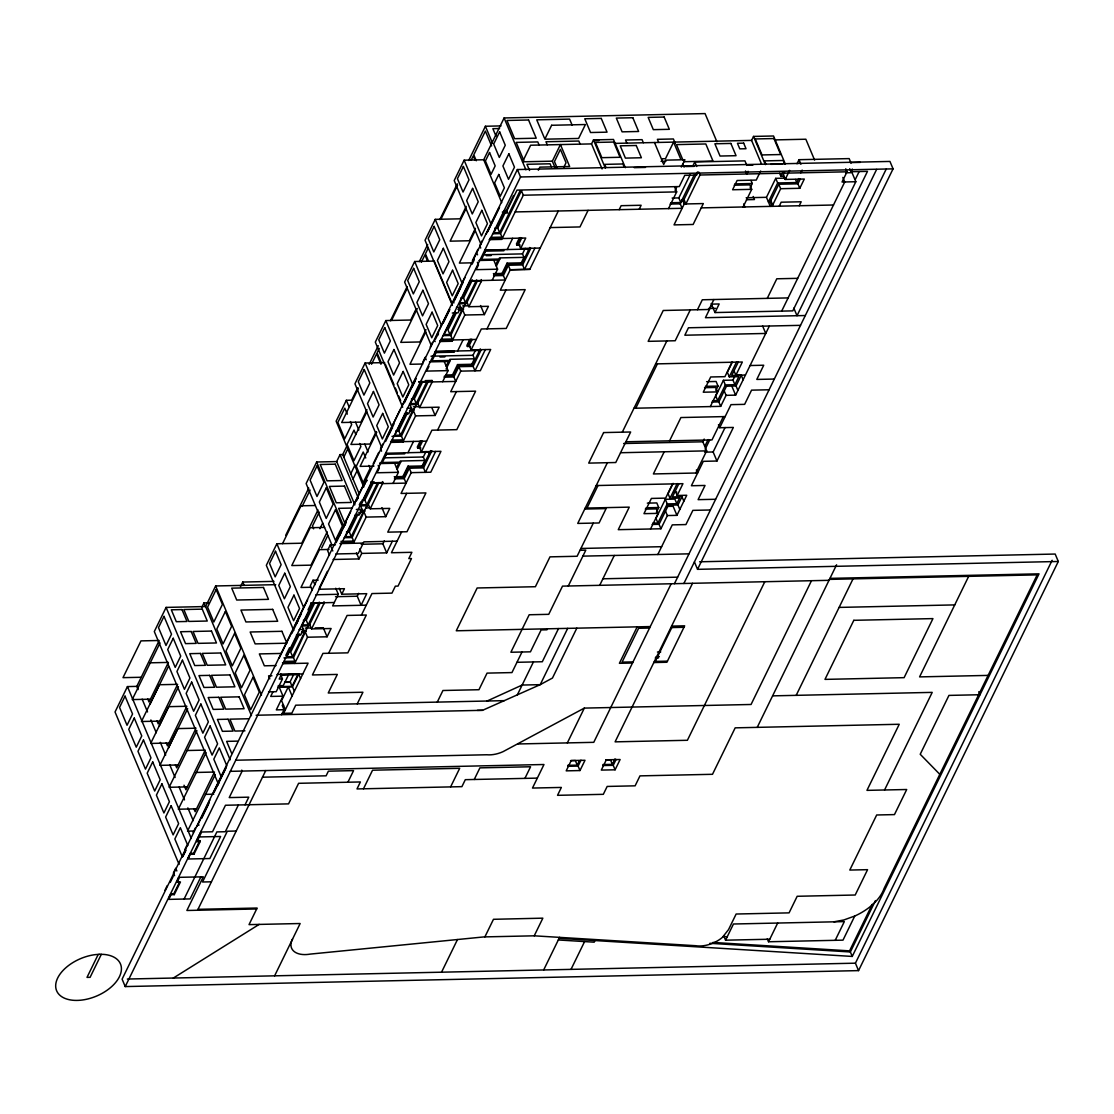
<?xml version="1.0" encoding="UTF-8"?>
<svg xmlns="http://www.w3.org/2000/svg" width="1114" height="1114" viewBox="0 0 1114 1114"><rect width="100%" height="100%" fill="white"/><g stroke="black" fill="none" stroke-linecap="round" stroke-linejoin="round"><path stroke-width="1.5" d="M141.227 677.27L123 677.66L140.963 640.884L159.191 640.494L136.785 686.377L127.442 686.586L115.034 711.985L179.103 864.408M275.729 584.669L215.643 585.964L205.603 606.545L166.097 607.409L154.303 631.568L218.149 783.448M160.04 642.903L132.218 699.592L150.446 699.188M150 704.271L168.506 666.353M201.69 607.562L203.946 602.939L209.042 602.827M159.218 726.189L178.463 686.753M240.457 586.73L242.741 582.051L273.947 581.369M168.423 748.121L187.681 708.685M357.747 387.728L351.676 400.177L346.343 400.302L336.136 421.203L363.791 486.985M318.019 509.934L301.755 543.214L276.871 543.757L266.33 565.327L293.72 630.468M347.206 445.363L342.722 454.54L340.062 454.596L336.665 461.572L316.655 462.004L306.127 483.573L331.791 544.649M384.664 362.593L365.1 363.025L354.948 383.829L381.67 447.382M415.995 309.246L410.732 320.024L385.834 320.567L375.307 342.123L402.697 407.264M451.602 302.395L434.237 261.08L414.673 261.512L404.633 282.079L431.341 345.632M466.209 206.396L460.138 218.817L435.24 219.361L425.047 240.276L452.423 305.417M716.915 141.77L705.065 113.586L504.113 117.959L483.699 159.762L464.134 160.193L454.206 180.552L480.914 244.105M285.671 535.374L308.773 488.043M369.152 364.389L378.273 345.702M390.429 320.804L407.153 286.563M419.31 261.665L427.665 244.537M439.821 219.639L457.297 183.838M468.702 160.5L485.412 126.258L501.035 125.91M282.552 543.632L301.017 505.812L315.346 505.505M358.36 388.368L341.678 422.526L360.894 422.109L366.952 409.687M391.515 320.442L407.306 288.108M440.935 219.249L457.603 185.077M302.145 506.383L310.11 490.063M371.533 364.25L376.602 353.876L380.974 364.278M379.275 348.39L377.103 352.846L381.475 363.248M421.315 262.277L424.935 254.855L427.442 260.801M428.333 247.907L425.437 253.839L428.57 261.261M471.111 160.305L473.283 155.849L475.149 160.305M195.312 729.726L176.708 767.811L175.441 764.789M196.9 730.603L169.091 787.292L187.319 786.888M98.227 954.406L87.003 977.396L90.095 977.326L101.318 954.336M343.794 457.088L348.055 448.357M366.812 411.846L350.896 444.458L370.113 444.04L376.17 431.605M417.277 308.494L400.734 342.374L419.95 341.956L425.966 329.633M466.07 208.555L450.14 241.167L469.356 240.749L475.427 228.328M319.272 512.092L312.449 526.073L313.605 528.83M205.268 750.126L185.927 789.742L184.019 785.203M206.118 752.535L178.31 809.224L196.537 808.82M319.941 528.704L322.684 523.079M350.785 473.715L355.046 464.984M327.224 531.851L310.973 565.146L291.771 565.564L310.235 527.73L324.55 527.423M353.013 479.02L357.274 470.289M376.797 432.218L360.114 466.376L373.984 466.084M425.743 331.958L409.952 364.292L422.763 364.013M475.288 230.487L459.358 263.099L472.169 262.82M321.668 547.991L327.739 535.569M215.336 774.467L187.528 831.141L194.156 831.002M318.2 580.129L313.02 580.241L310.333 585.755L312.226 590.295M335.425 544.83L330.259 544.941L327.558 550.469L329.466 554.995M164.942 890.323L167.225 885.63M184.659 849.94L186.943 845.261M193.14 832.562L195.423 827.883M373.218 463.716L378.718 452.479M382.812 444.068L380.528 448.747L381.559 451.184M422.874 362.022L425.158 357.343L426.175 359.78M430.185 347.053L432.469 342.374M472.392 260.606L477.892 249.369M481.986 240.958L479.702 245.637L480.719 248.074M1058.3 561.484L697.545 569.338L893.066 168.855L889.947 161.433L517.383 169.537L122.108 979.15L125.228 986.572L858.546 970.614L1058.3 561.484L1055.181 554.048L699.606 561.79M387.226 436.451L400.037 410.189M185.787 849.773L182.334 856.819L174.842 838.981L180.343 827.702L187.848 845.54M197.067 826.309L209.878 800.061M212.621 794.463L226.81 765.736L219.305 747.898L213.804 759.177L221.296 777.015M279.252 657.97L292.077 631.722M294.806 626.124L307.617 599.861M337.89 537.867L350.715 511.604M354.196 504.461L366.269 479.744M402.864 404.8L415.675 378.537M436.563 335.787L449.374 309.525M452.103 303.927L464.928 277.678M486.289 233.912L499.114 207.664M201.467 818.261L208.123 804.642M214.069 792.472L225.905 768.242M296.254 624.132L301.434 613.536M339.352 535.876L346.008 522.243M363.039 487.361L366.729 479.786L367.133 480.733M388.758 434.669L393.938 424.058M406.526 398.269L416.149 378.579M443.191 323.199L449.847 309.567M463.173 282.26L453.565 301.95L453.955 302.883M487.667 231.768L499.504 207.524M170.275 882.399L173.143 876.509M182.849 856.652L185.857 850.497M201.62 818.191L209.14 802.804M217.397 785.885L218.901 782.808M291.896 633.295L297.981 620.846M336.122 542.713L341.441 531.81M342.959 528.704L346.008 522.466M356.647 500.673L358.165 497.568M364.25 485.105L365.768 482M385.514 441.548L392.351 427.539M404.507 402.627L406.039 399.522M412.11 387.059L415.16 380.835M435.518 339.129L438.568 332.891M454.54 300.181L460.611 287.718M472.113 264.171L474.272 259.757M285.825 655.338L289.515 647.763M308.021 609.845L310.987 603.788M359.279 504.879L360.755 501.857M319.356 587.774L327.363 571.371M125.228 986.572L520.517 176.973L517.383 169.537M169.871 895.308L168.743 899.374L190.132 898.914L200.896 876.857M178.351 877.943L177.223 882.01L180.468 881.94L174.271 894.626L171.041 894.695L168.743 899.374M188.071 858.059L190.355 853.366L193.599 853.296L199.796 840.61L196.551 840.68L196.941 841.627L200.186 841.557L199.796 840.61M196.551 840.68L201.244 831.086M405.928 412.57L394.829 435.282L400.594 435.156L412.417 410.927L409.548 410.982M297.953 634.089L286.855 656.814L292.62 656.689L304.442 632.446L301.574 632.515M312.769 603.746L302.409 624.954L308.174 624.829L319.258 602.117M356.591 513.972L345.507 536.697L351.258 536.572L363.094 512.343L358.778 512.426M371.408 483.643L361.047 504.837L366.812 504.712L377.159 483.518M421.565 380.918L410.467 403.63L416.232 403.505L426.578 382.297M455.25 311.892L444.166 334.618L449.917 334.492L461.753 310.263L458.871 310.319M470.804 280.046L459.72 302.757L465.471 302.632L476.569 279.92M504.252 211.549L493.892 232.756L499.657 232.631L520.085 190.786L521.436 190.759L523.315 195.215L501.746 239.399L489.102 239.663M177.223 882.01L179.521 877.331L203.305 876.815L186.874 910.486L256.666 908.968M190.355 853.366L188.461 858.991L209.85 858.532L220.614 836.489L199.225 836.948L198.835 836.001M196.941 841.627L201.634 832.019L212.509 831.782L225.474 805.255L288.554 803.876L298.594 783.309L360.393 781.958L356.995 788.935L461.906 786.651L465.318 779.675L537.338 778.115M384.344 457.812L386.628 453.12M428.96 366.409L426.676 371.087L448.065 370.628L444.249 361.563M433.987 356.118L436.27 351.439L478.491 350.534L478.95 351.648M483.504 254.702L485.788 250.023L528.008 249.104L528.482 250.218M299.555 633.908L290.684 652.08L292.62 656.689M308.174 624.829L306.239 620.233L314.371 603.565M351.258 536.572L349.323 531.963L358.193 513.791M366.812 504.712L364.877 500.116L373.009 483.448M400.594 435.156L398.742 430.756L407.613 412.584M416.232 403.505L414.297 398.909L422.429 382.241M456.127 313.229L447.981 329.883L449.917 334.492M465.471 302.632L463.535 298.037L472.42 279.865M499.657 232.631L497.721 228.022L513.61 195.479M502.344 212.092L506.313 212.008L517.007 190.104L679.275 186.567L684.762 175.344L696.626 175.079L697.935 172.378M174.271 894.626L173.881 893.679L179.382 882.399M272.986 691.752L270.702 696.431L283.012 696.166L279.196 687.101M281.466 674.388L279.182 679.067L282.427 678.997L280.575 674.081M320.331 602.674L309.024 625.817L301.922 625.971L303.398 629.48L300.655 635.077L296.394 635.175M360.156 504.907L362.036 509.363L359.307 514.96L355.032 515.058M409.576 403.7L411.456 408.156L408.713 413.754L404.452 413.851M477.614 280.519L466.334 303.621L459.219 303.774L460.695 307.283L457.965 312.881L452.27 313.006M190.745 854.313L193.989 854.243L200.186 841.557M295.321 662.176L293.483 657.664L308.634 624.87M354.001 542.017L352.149 537.505L367.272 504.753L367.676 505.7L360.56 505.853M403.407 440.796L401.458 436.145L416.692 403.547L417.082 404.493L409.98 404.647M476.221 339.45L452.646 339.965L450.78 335.467L465.248 304.08M282.427 678.997L276.23 691.683L268.558 691.85M367.676 505.7L378.955 482.599M417.082 404.493L428.361 381.392M489.742 238.34L502.386 238.062L500.52 233.606L521.436 190.759M305.64 632.752L307.506 637.222L294.709 663.457L294.959 661.187L283.889 661.424M323.728 604.011L323.951 601.797L324.341 602.744L311.558 628.923L331.123 628.491L327.07 636.79L307.506 637.222M364.278 512.649L366.158 517.105L353.375 543.284L353.598 541.07L340.954 541.348M390.958 442.383L402.767 442.133L403.017 439.863L391.947 440.1M431.786 382.687L432.009 380.473L425.269 380.626M440.211 341.511L452.006 341.26L452.256 338.99L441.2 339.227M481.025 281.828L481.276 279.572M501.342 238.452L501.996 237.129L490.926 237.366M288.972 673.9L283.276 685.57L278.235 685.681M366.158 517.105L385.723 516.673L389.775 508.388L370.21 508.806L383.021 482.571L382.617 481.624L381.977 482.961L370.906 483.198M402.767 442.133L415.564 415.898L413.614 411.233M415.564 415.898L435.128 415.466L439.181 407.167L419.616 407.599L432.399 381.42L432.009 380.473M452.006 341.26L464.817 315.025L462.951 310.569M464.817 315.025L484.381 314.594L488.433 306.308L468.869 306.726L481.666 280.519M538.341 170.261L539.858 167.142L569.644 166.501L560.426 144.569L552.335 161.168L555.023 167.573M283.012 696.166L276.314 709.883L285.379 709.688L281.577 700.622L288.275 686.906L292.077 695.972M184.102 899.04L216.882 831.907L225.32 831.726L238.382 804.976M278.639 686.628L292.063 686.335L290.127 681.74L293.692 674.43M396.542 467.852L398.826 463.173L379.804 463.563M446.185 366.158L448.469 361.479L429.447 361.883M495.702 264.742L497.986 260.063L478.964 260.467M397.169 469.286L400.678 462.129L400.204 461.015L424.81 460.472L422.136 465.958L422.596 467.072L408.378 467.379L403.352 477.669L394.704 477.85M446.115 369.04L450.321 360.435L449.847 359.321L474.453 358.792L471.779 364.264L472.252 365.378L458.021 365.698L452.994 375.975L444.347 376.17M496.343 266.19L499.838 259.019L499.364 257.905L523.97 257.362L521.296 262.848L521.77 263.962L507.538 264.269L502.511 274.559L493.864 274.74M292.063 686.335L297.758 674.666L280.979 675.028M294.361 691.293L292.495 686.823L298.691 674.137L280.547 674.541M335.76 588.248L338.294 594.291L332.626 605.905L366.283 605.181M393.005 483.392L398.408 472.308L394.607 463.243M408.002 452.66L413.489 441.423M442.648 381.712L448.065 370.628M457.645 350.98L463.146 339.728M492.165 280.282L497.582 269.198L493.767 260.133M507.176 249.55L512.663 238.312M281.619 714.701L284.042 709.715L282.176 705.259L283.513 705.232M283.597 713.336L308.091 663.164L282.9 663.707M358.694 593.316L357.274 596.227L361.089 605.292L366.757 593.678L341.761 594.222L344.449 588.707L318.632 589.264M333.1 559.493L358.987 558.922L361.688 553.407L359.78 548.882M403.352 477.669L402.878 476.555L407.905 466.265L422.136 465.958M420.201 441.074L417.29 447.048L417.75 448.162L420.911 448.093M452.994 375.975L452.535 374.861L457.548 364.584L471.779 364.264M469.843 339.394L466.933 345.368L467.407 346.482L470.568 346.412M502.511 274.559L502.052 273.445L507.065 263.155L521.296 262.848M519.361 237.964L516.45 243.938L516.924 245.052L520.085 244.996M417.75 448.162L421.398 440.698M467.407 346.482L471.041 339.018M516.924 245.052L520.558 237.588M382.102 482.682L382.506 483.615L406.095 483.114L404.215 478.644L409.311 468.2L423.543 467.88L431.884 450.794M419.518 447.299L422.484 441.228M431.759 380.988L432.148 381.935L455.737 381.42L453.858 376.964L458.884 366.673L473.102 366.367L481.248 349.685M469.245 345.437L472.169 339.464M469.871 280.77L505.255 280.004L503.375 275.534L508.402 265.257L522.633 264.937L530.779 248.255M521.686 238.048L518.762 244.022L520.642 248.478L540.206 248.046M245.038 804.823L248.77 797.164L229.219 797.596L242.156 771.069L241.766 770.136M197.54 910.249L265.745 770.568M408.518 466.306L411.191 472.656L401.04 493.46L425.924 492.917L406.972 531.74L387.756 532.158L406.721 493.335M411.191 472.656L430.756 472.225L440.963 451.323L421.398 451.755L431.926 430.199L456.81 429.656L475.608 391.167L450.71 391.71L460.75 371.129L458.759 366.367M460.75 371.129L480.315 370.711L490.689 349.476L471.125 349.893L481.332 328.992L506.229 328.449L525.181 289.64L500.283 290.169L510.282 269.713L529.832 269.282M520.642 248.478L525.752 238.02L502.163 238.535M563.809 167.309L566.037 162.728L560.412 149.36L554.466 161.544L556.958 167.49M425.269 461.586L423.348 456.991L426.035 451.476M474.926 359.906L472.99 355.31L475.678 349.796M524.443 258.476L522.508 253.881L525.195 248.366M328.63 653.264L347.095 615.443L366.311 615.025L347.847 652.846L322.949 653.389L312.421 674.959L337.319 674.416L328.24 692.992L362.927 692.24L357.246 703.853M437.607 430.074L456.392 391.585M487.013 328.867L505.965 290.058M361.688 553.407L386.683 552.864L382.868 543.799L384.288 540.903M422.596 467.072L430.645 450.599M472.252 365.378L480.287 348.905M521.77 263.962L529.804 247.489M435.63 451.449L425.423 472.35L423.543 467.88M485.356 349.587L474.982 370.823L473.102 366.367M534.873 248.171L524.499 269.407L522.633 264.937M386.683 552.864L392.351 541.251M401.639 531.851L391.432 552.753L411.888 552.307L408.81 558.615L411.47 558.56L398.032 586.103L395.359 586.159L391.961 593.121L371.951 593.567L361.423 615.123M558.295 211.006L529.777 269.393L510.226 269.825L508.221 265.062M602.075 168.952L591.534 143.901L593.484 139.918L613.494 139.473L625.344 167.671M588.081 210.351L579.976 226.936L550.191 227.59M619.189 209.669L621.139 205.686L641.135 205.255L639.199 209.237M347.888 782.237L353.556 770.623L328.379 771.166L326.11 775.817L262.5 777.196M363.484 788.782L372.549 770.206L459.692 768.312L450.613 786.888M274.615 975.822L300.153 923.52L249.021 924.634L257.125 908.035L198 909.33M681.336 167.044L684.915 159.72L665.796 160.138L663.693 164.454L654.475 142.522M675.098 190.466L676.588 187.389L674.819 187.417L676.685 191.887L668.525 208.597M692.811 166.028L694.788 161.962L744.946 160.876L746.853 165.401M670.753 202.734L680.765 202.525L678.83 197.916L690.026 174.968M680.765 202.525L694.203 174.982M697.378 172.071L683.996 199.49L682.353 199.531L680.25 203.848L670.057 204.071M437.273 702.112L442.94 690.499L478.95 689.719L487.055 673.121L511.953 672.577L521.993 652.01M684.233 203.987L674.026 224.889L693.131 224.471L703.338 203.57L684.233 203.987L682.353 199.531M698.757 172.043L699.996 175.009L685.876 203.959L683.996 199.49M761.461 163.897L751.588 140.406L753.537 136.423L773.534 135.992L785.384 164.19M748.093 171.291L746.77 173.993L745.503 170.971M607.381 462.7L577.734 523.427L599.081 522.967L606.1 508.597L584.753 509.056M622.294 432.176L666.84 340.926M586.994 508.054L598.009 485.509M635.76 408.197L657.399 363.86M690.276 309.887L675.209 340.745L648.167 341.344L663.234 310.486L709.019 309.483L713.879 299.527M750.126 187.89L752.27 183.504L750.975 180.44M743.108 206.981L751.713 189.338L749.847 184.882L734.196 185.216M760.667 170.985L756.239 180.078L737.106 180.496L732.594 189.756L751.713 189.338M593.302 523.093L577.094 556.262L549.982 556.861L535.402 586.716L477.154 587.983L456.267 630.789L650.284 626.569M697.461 309.734L702.321 299.777L788.127 297.911M547.406 628.811L546.918 629.8L541.139 629.925L530.445 651.829L510.88 652.247L529.192 614.761L548.742 614.329L562.514 586.131L829.011 580.324M568.293 586.006L585.797 550.163L580.018 550.302M474.244 779.48L479.911 767.866L530.584 766.766L524.917 778.38M517.369 694.83L533.425 661.939M770.275 206.382L766.46 197.317L775.72 178.351L786.164 178.129M558.518 628.561L542.309 661.744L516.98 662.301M775.72 178.351L777.656 182.961L768.395 201.926L770.178 201.885L778.783 184.242L797.916 183.824L800.172 179.201M784.367 176.277L780.886 176.346L783.128 171.737M845.679 172.795L852.029 172.67L855.831 181.721L792.778 310.876L714.979 312.561L719.171 303.969L712.055 304.122L705.441 317.699L805.283 315.527M784.548 172.447L783.309 174.982L785.189 179.438L804.308 179.034L799.796 188.294L780.663 188.712L772.058 206.341L770.178 201.885M785.189 179.438L789.617 170.358M567.694 628.366L540.206 684.664L482.557 710.314L256.109 715.244M797.025 163.758L799.003 159.692L849.16 158.606L851.054 163.131M779.243 206.187L781.179 202.205L801.189 201.773L799.239 205.756M576.815 628.171L552.46 678.05L540.206 684.664L522.132 685.054L487.083 701.026M664.209 451.783L653.389 473.951L697.615 472.977L696.375 470.011M669.556 440.838L680.919 417.541L725.158 416.58M800.827 172.823L802.15 170.108M599.708 585.323L614.287 555.454M777.656 182.961L796.789 182.543L798.724 178.574M656.452 512.217L658.736 507.524L656.8 502.929L647.318 503.138M715.884 390.485L718.029 386.085L716.093 381.475L706.61 381.684M650.548 528.983L658.179 513.359L656.313 508.889L645.243 509.14M672.564 483.894L665.615 498.125L651.398 498.431L643.962 513.665L658.179 513.359M710.314 406.582L717.486 391.905L715.606 387.449L704.535 387.686M731.968 362.245L724.922 376.671L710.69 376.978L703.254 392.212L717.486 391.905M657.928 523.009L667.258 503.904L676.811 503.695L674.875 499.086L665.323 499.295L655.993 518.4L657.928 523.009L652.818 523.12M673.107 483.351L668.066 493.683L670.001 498.292L679.554 498.083L676.811 503.695M734.948 376.059L732.97 380.097L723.418 380.306L715.759 395.999L717.694 400.608L712.57 400.72M732.455 361.785L727.358 372.243L729.294 376.838L738.847 376.629L734.906 384.706L725.353 384.901L717.694 400.608M767.24 298.371L776.792 278.792L797.68 278.333M670.001 498.292L677.201 483.532M729.294 376.838L736.577 361.911M585.226 508.095L629.257 507.135L618.256 529.679L660.936 528.76L659.056 524.29L668.386 505.185L677.939 504.976L681.977 496.719L672.424 496.928L678.913 483.629M633.977 408.239L720.688 406.359L718.822 401.889L726.481 386.196M738.317 361.966L731.717 375.474L741.27 375.265L743.149 379.735M441.548 972.188L457.492 939.534M695.846 473.018L706.666 450.864L702.85 441.798L704.187 439.055M660.936 528.76L667.37 515.559L665.504 511.103M667.37 515.559L676.936 515.35L686.739 495.27L677.187 495.479L682.952 483.671L596.227 485.551M720.688 406.359L726.077 395.331L724.197 390.875M745.433 375.042L735.881 375.251L742.342 362.008L655.631 363.902M704.786 446.394L708.128 439.557M705.162 449.234L709.632 440.072M737.914 390.443L736.034 385.987L741.27 375.265M723.376 416.608L711.999 439.905L625.887 441.785M657.817 554.507L672.285 524.875L685.932 524.569L692.866 510.365L710.342 509.989M715.578 499.267L698.102 499.657L705.037 485.453L691.39 485.746L703.31 461.335L716.956 461.029L733.36 427.428L719.714 427.72L730.979 404.647L744.625 404.354L751.56 390.151L769.036 389.775M726.077 395.331L735.63 395.136L769.37 326.026M567.346 742.899L584.335 708.1L751.059 704.48L811.479 580.714M845.749 168.785L847.016 171.807L842.031 182.028L855.831 181.721M781.68 311.112L844.732 181.972L842.838 177.432M716.956 461.029L713.141 451.978L725.075 427.525M793.836 308.146L797.011 315.708L867.486 171.361L850.985 171.723L852.307 169.022M855.343 179.382L859.131 171.612M637.194 626.848L619.398 663.303L632.487 663.011M567.75 765.332L577.247 765.123L579.252 760.987M579.976 770.554L585.003 760.277L571.217 760.57L566.191 770.86L579.976 770.554L578.096 766.098L580.965 760.221M671.171 583.764L593.762 742.328L517.913 743.971M674.443 583.694L876.621 169.412M683.885 583.485L886.145 169.217M692.518 583.304L615.095 741.854L687.394 740.281L764.803 581.731M655.269 661.41L671.798 627.558M602.869 764.566L612.366 764.357L615.053 758.843M615.095 769.802L620.122 759.511L606.336 759.804L601.309 770.094L615.095 769.802L613.229 765.332L616.098 759.456M534.233 935.816L542.852 918.159L493.474 919.301L484.882 936.888L534.233 935.816L695.763 945.716A23.116 13.591 -22.8 0 0 722.401 937.389L728.556 929.563L736.145 914.023L789.074 912.867L797.178 896.283L855.204 895.015L867.569 869.672L849.787 870.062L876.676 814.988L894.458 814.599L906.712 789.506L866.957 790.369L899.235 724.267L735.184 727.846L712.5 774.3L639.979 775.873L635.119 785.83L607.172 786.442L603.315 794.324L557.529 795.326L561.372 787.431L532.478 788.058L543.98 764.51L230.361 771.334M543.66 969.974L559.604 937.32M571.022 969.375L584.585 941.595M594.973 940.55L594.18 942.179L558.309 939.965M757.228 727.358L836.6 564.784M796.176 695.345L853.032 578.876M769.774 939.227L725.562 940.188L733.458 924.007L844.342 921.598L835.208 940.313M829.47 579.391L1037.19 574.866L884.043 888.554A44.546 26.179 -22.8 0 1 854.744 916.042L842.992 940.146L768.535 941.762L777.683 923.046M968.665 576.356L919.579 676.894L988.104 675.404M884.558 789.979L932.209 692.379L772.615 695.86M872.304 904.289L849.564 950.869L712.918 942.43M559.117 938.336L852.238 956.439L850.372 951.969L875.465 900.572M852.238 956.439L1039.042 573.835L829.972 578.375M858.546 970.614L855.427 963.178L1052.131 560.3M173.338 978.036L259.144 924.411M584.335 708.1L503.027 751.671A22.447 13.201 -22.8 0 1 486.79 754.763L235.917 760.221M854.744 916.042L843.827 919.969L833.913 921.821M484.924 936.818L310.11 954.113A23.116 13.591 -22.8 0 1 292.564 939.06M499.573 128.514L492.861 128.667L495.995 136.089M593.971 140.698L598.928 140.587M591.534 143.901L530.64 145.224L522.55 161.809L552.335 161.168M614.984 143.386L751.588 140.406M775.024 139.904L805.84 139.222L814.599 160.082M662.008 158.773L665.49 158.703L673.58 142.105L680.835 159.33M661.048 161.363L665.894 161.265M683.62 161.711L713.002 161.07L705.816 143.971L676.435 144.611L682.966 160.151M770.846 164.329L782.696 164.064M850.455 162.588L860.342 162.379M634.256 167.657L645.466 167.42M685.653 166.543L694.301 166.362M746.672 165.22L752.897 165.081M520.517 176.973L893.066 168.855M699.996 175.009L847.016 171.807M734.878 183.894L752.27 183.504M523.315 195.215L676.685 191.887M672.146 198.055L678.83 197.916M746.157 197.763L766.46 197.317M746.477 199.726L754.47 199.545L753.189 196.482M503.751 210.811L506.94 210.741L506.536 209.794M515.155 211.939L682.116 208.304L680.139 203.611M701.235 207.886L833.495 205.004M505.826 213.011L507.608 212.983L506.355 210.003M494.839 228.092L497.721 228.022M492.611 233.773L500.52 233.606M484.701 250.177L503.013 249.773M483.03 254.744L522.508 253.881M486.191 255.677L491.121 255.566M499.838 259.019L481.54 259.423L485.565 251.151L503.876 250.761L503.403 249.633M497.582 269.198L476.193 269.672L478.491 264.979L477.349 262.277M493.405 273.626L502.052 273.445M493.558 275.757L503.375 275.534M469.565 281.118L480.635 280.881M460.667 298.092L463.535 298.037M462.644 305.932L469.161 305.779M456.434 307.38L460.695 307.283M458.94 308.369L463.201 308.272M457.91 309.344L463.605 309.219M708.532 308.481L715.453 308.327M800.493 325.344L688.452 327.781L684.832 335.217L765.75 333.448L762.575 325.901M442.885 335.648L450.78 335.467M439.821 340.578L451.616 340.313M435.184 351.592L453.495 351.202M431.007 356.188L472.99 355.31M439.96 357.023L444.89 356.912M450.321 360.435L432.009 360.839L436.047 352.581L454.359 352.177L453.885 351.063M750.084 365.531L763.731 365.225L756.796 379.428L774.272 379.052M445.614 375.014L452.535 374.861M444.04 377.173L453.858 376.964M418.92 381.712L432.399 381.42M418.739 382.018L431.383 381.754M705.385 386.349L718.029 386.085M725.451 386.21L736.034 385.987M411.414 398.965L414.297 398.909M413.391 406.791L419.908 406.652M407.181 408.253L411.456 408.156M711.902 402.043L718.822 401.889M411.108 409.2L413.962 409.144M410.008 409.98L414.269 409.882M395.86 430.826L398.742 430.756M391.961 436.354L401.458 436.145M390.568 441.436L402.363 441.186M426.578 441.13L403.003 441.645L402.6 440.698M623.617 443.525L702.85 441.798M385.541 453.287L428.848 452.214L429.308 453.328M383.87 457.854L423.348 456.991M620.54 452.73L706.666 450.864M704.619 452.159L713.141 451.978M400.678 462.129L382.367 462.519L386.405 454.261L404.702 453.858L404.243 452.744M398.408 472.308L377.033 472.768L379.317 468.089L378.189 465.387M394.231 476.736L402.878 476.555M394.398 478.867L404.215 478.644M370.823 481.889L374.193 481.819M371.213 482.835L383.021 482.571M673.678 492.249L676.852 492.179M361.994 500.172L364.877 500.116M352.024 508.054L338.628 508.346L345.493 524.708M365.601 507.97L370.502 507.859M356.341 509.488L362.036 509.363M360.282 510.449L364.543 510.351M360.671 511.382L364.946 511.298M666.757 506.424L673.121 506.285L676.936 515.35M646.092 507.803L658.736 507.524M652.136 524.443L659.056 524.29M346.44 532.032L349.323 531.963M344.212 537.728L352.121 537.547M397.099 541.139L363.902 541.864L358.221 553.477L335.787 553.964M341.176 542.602L352.971 542.337M339.895 543.576L363.303 543.075M361.201 544.273L382.868 543.799M328.992 549.453L319.453 549.662L300.975 587.482L310.583 587.273M580.909 548.464L661.632 546.696M582.873 556.137L688.939 553.839M602.897 578.793L677.632 577.163M315.861 594.779L338.294 594.291M335.509 596.7L357.274 596.227M310.862 603.036L334.284 602.521M310.681 603.342L323.325 603.064M839.107 607.409L954.74 604.902M303.356 620.289L306.239 620.233M305.333 628.115L311.85 627.976M315.109 627.906L323.269 627.725L327.07 636.79M299.123 629.577L303.398 629.48M303.05 630.524L305.904 630.468M302.033 631.499L306.294 631.415M671.617 626.11L684.678 625.817L666.896 662.259L653.821 662.552M649.559 628.045L638.614 628.282L622.085 662.134L633.031 661.897M670.893 627.586L683.954 627.293M281.104 653.445L259.353 653.918L264.352 665.81L276.063 665.559M283.986 657.873L293.483 657.664M150.181 662.816L168.409 662.412L149.053 702.043L147.786 699.007M657.427 652.01L660.741 651.941M282.51 662.76L294.305 662.51M656.035 656.689L659.363 656.619M655.213 658.012L658.485 657.942M654.378 661.424L667.439 661.145M277.038 674.485L302.841 673.914M271.927 675.78L268.571 675.85L269.825 678.816M285.087 681.838L290.127 681.74M285.616 682.339L290.559 682.228M277.651 687.157L292.495 686.823M504.266 700.65L295.725 705.19L291.84 713.155L282.26 713.364M978.663 694.76L948.947 695.401L920.22 754.262L939.812 774.327M248.338 718.767L229.902 719.171L234.901 731.062L244.955 730.84M159.664 721.12L141.436 721.51L159.399 684.734L177.627 684.344L158.272 723.961L157.004 720.939M196.05 728.194L177.822 728.598L159.873 765.36L178.101 764.97M237.296 741.13L226.629 741.367L231.628 753.259M168.882 743.038L150.655 743.442L168.604 706.666L186.832 706.262L167.49 745.893L166.223 742.857M187.041 750.516L203.611 750.154M570.563 760.625L575.311 760.514L577.247 765.123M605.682 759.859L610.43 759.748L612.366 764.357M196.259 772.448L214.487 772.044L195.145 811.674L193.864 808.639M567.764 766.321L578.096 766.098M602.883 765.555L613.229 765.332M205.477 794.366L213.763 794.185M236.224 831.03L227.326 831.225L202.539 881.996L211.437 881.801M173.881 893.679L170.637 893.748L171.041 894.695M127.33 979.039L855.427 963.178M477.363 710.37L482.557 710.314M723.278 936.484L727.247 936.735M709.869 943.293L850.372 951.969M849.717 168.701L850.985 171.723M799.003 159.692L800.91 164.218M797.916 183.824L799.796 188.294M795.493 179.465L796.789 182.543M784.507 163.674L783.156 160.486L764.483 160.889L765.833 164.078M779.591 173.283L780.886 176.346M778.783 184.242L780.663 188.712M753.537 136.423L765.388 164.621M978.76 691.752L980.014 694.732M770.818 200.562L772.698 205.018M743.637 203.959L744.876 206.939M694.788 161.962L696.696 166.487M675.321 143.567L673.385 138.971L657.385 139.32L658.68 142.383M682.798 164.037L684.121 167.17M711.164 303.495L714.979 312.561M643.335 142.703L642.054 139.654L625.539 140.016L626.778 142.954M734.001 370.795L735.881 375.251M732.97 380.097L734.906 384.706M731.814 386.071L735.63 395.136M723.418 380.306L725.353 384.901M624.174 167.016L622.893 163.967L604.665 164.371L605.946 167.42M718.46 424.754L719.714 427.72M593.484 139.918L605.334 168.103M572.15 125.172L569.602 119.101L536.739 119.825L544.398 138.025M580.088 144.068L578.82 141.032L545.957 141.743L547.239 144.778M551.374 166.891L550.065 163.786L526.95 164.287L529.568 170.498M539.065 144.959L537.784 141.924L516.172 142.397L523.831 160.597M681.977 496.719L683.857 501.175M675.307 491.009L677.187 495.479M677.939 504.976L679.818 509.446M694.412 561.916L697.545 569.338M665.323 499.295L667.258 503.904M504.113 117.959L525.919 169.829M485.412 126.258L492.653 143.483M491.608 145.962L485.37 131.104L473.784 154.818L476.277 160.764M505.923 211.061L506.313 212.008M483.699 159.762L501.732 202.664M464.134 160.193L490.856 223.747M507.065 263.155L507.538 264.269M767.295 938.782L768.535 941.762M477.14 253.881L477.53 254.828M480.566 305.542L484.381 314.594M435.24 219.361L461.962 282.914M466.989 302.27L468.869 306.726M723.682 935.732L725.562 940.188M469.119 345.131L471.125 349.893M414.673 261.512L441.381 325.065M457.548 364.584L458.021 365.698M438.011 333.796L438.401 334.743M434.766 340.675L435.156 341.622M431.954 407.919L435.128 415.466M385.834 320.567L412.556 384.121M417.75 403.143L419.616 407.599M385.333 364.194L394.022 384.845M395.359 388.02L397.364 392.782M398.687 395.971L400.692 400.734M419.393 446.979L421.398 451.755M365.1 363.025L392.49 428.166M407.905 466.265L408.378 467.379M380.125 462.616L380.515 463.563M381.991 482.905L382.367 483.908M346.343 400.302L348.974 406.568M355.561 422.22L358.847 430.06M364.779 444.152L368.066 451.978M347.303 414.13L344.797 408.184L337.848 422.429L344.727 438.777L351.676 424.531L350.423 421.565M355.895 434.571L354.015 430.115L347.067 444.347L353.946 460.695L360.894 446.463L359.641 443.483M365.74 457.979L363.234 452.033L356.285 466.279L363.164 482.627L370.113 468.395L368.859 465.415M381.907 507.622L385.723 516.673M368.33 504.35L370.21 508.806M342.722 454.54L359.362 494.129M340.062 454.596L358.262 497.916M336.665 461.572L354.865 504.893M356.452 552.878L358.987 558.922M316.655 462.004L343.627 526.184M330.259 544.941L332.794 550.984M339.213 588.178L341.761 594.222M313.02 580.241L314.928 584.766M276.871 543.757L303.579 607.311M309.692 624.467L311.558 628.923M298.691 674.137L300.557 678.593M242.741 582.051L244.05 585.184M215.643 585.964L261.512 695.066M203.946 602.939L205.268 606.072M205.603 606.545L251.458 715.634M166.097 607.409L230.166 759.818M198.515 824.332L198.919 825.265M136.785 686.377L138.122 689.58M142.16 699.174L147.535 711.957M150.891 719.95L156.266 732.747M160.305 742.342L165.68 755.125M169.718 764.719L175.093 777.516M179.117 787.097L184.492 799.894M187.862 807.887L193.237 820.67M127.442 686.586L191.288 838.466M193.599 853.296L193.989 854.243M176.847 870.967L175.706 868.266L173.422 872.944L174.564 875.66M125.047 696.139L119.546 707.418L127.038 725.27L132.552 713.977L125.047 696.139M164.009 616.348L158.494 627.628L166 645.466L171.514 634.186L164.009 616.348M134.265 718.07L128.751 729.35L136.256 747.188L141.757 735.908L134.265 718.07M173.227 638.266L167.713 649.546L175.218 667.383L180.719 656.104L173.227 638.266M216.172 589.557L207.58 607.144L213.832 622.002L222.41 604.415L216.172 589.557M143.483 740.002L137.969 751.282L145.474 769.12L150.975 757.84L143.483 740.002M182.445 660.198L176.931 671.477L184.437 689.315L189.937 678.036L182.445 660.198M225.376 611.475L216.798 629.062L223.051 643.934L231.628 626.346L225.376 611.475M152.702 761.92L147.187 773.2L154.693 791.037L160.193 779.758L152.702 761.92M191.664 682.116L186.149 693.409L193.655 711.247L199.155 699.954L191.664 682.116M234.594 633.406L226.017 650.994L232.269 665.852L240.847 648.278L234.594 633.406M161.92 783.852L156.406 795.131L163.911 812.969L169.412 801.69L161.92 783.852M200.882 704.048L195.368 715.327L202.873 733.165L208.374 721.886L200.882 704.048M275.506 551.291L269.56 563.475L275.172 576.857L281.132 564.673L275.506 551.291M317.072 465.889L310.11 480.134L316.989 496.482L323.937 482.251L317.072 465.889M364.236 369.542L358.29 381.726L363.916 395.108L369.862 382.924L364.236 369.542M384.72 327.586L378.774 339.77L384.4 353.138L390.346 340.954L384.72 327.586M413.642 268.349L407.696 280.533L413.322 293.915L419.268 281.731L413.642 268.349M434.14 226.393L428.18 238.577L433.806 251.945L439.752 239.761L434.14 226.393M463.382 166.487L457.436 178.672L463.062 192.04L469.008 179.855L463.382 166.487M243.813 655.338L235.235 672.926L241.473 687.784L250.065 670.196L243.813 655.338M489.547 152.521L485.412 160.987L491.037 174.369L495.173 165.902L489.547 152.521M499.643 131.856L493.697 144.04L499.309 157.422L505.269 145.238L499.643 131.856M171.138 805.77L165.624 817.049L173.13 834.887L178.63 823.608L171.138 805.77M210.1 725.98L204.586 737.259L212.078 755.097L217.592 743.818L210.1 725.98M326.291 487.821L319.328 502.052L326.207 518.414L333.156 504.169L326.291 487.821M284.724 573.223L278.765 585.407L284.39 598.775L290.35 586.591L284.724 573.223M373.455 391.474L367.509 403.658L373.134 417.04L379.08 404.855L373.455 391.474M393.938 349.504L387.992 361.688L393.618 375.07L399.564 362.886L393.938 349.504M422.86 290.281L416.914 302.465L422.54 315.847L428.486 303.662L422.86 290.281M443.344 248.311L437.398 260.495L443.024 273.877L448.97 261.693L443.344 248.311M472.601 188.405L466.655 200.59L472.266 213.972L478.226 201.787L472.601 188.405M253.031 677.256L244.453 694.844L250.692 709.715L259.284 692.128L253.031 677.256M498.766 174.452L494.63 182.919L500.256 196.287L504.391 187.834L498.766 174.452M508.861 153.788L502.901 165.972L508.527 179.34L514.473 167.156L508.861 153.788M335.495 509.752L328.546 523.984L335.425 540.332L342.374 526.1L335.495 509.752M293.943 595.141L287.983 607.325L293.609 620.707L299.555 608.523L293.943 595.141M382.673 413.405L376.727 425.59L382.339 438.958L388.299 426.773L382.673 413.405M403.157 371.435L397.211 383.62L402.836 397.002L408.782 384.817L403.157 371.435M432.079 312.199L426.133 324.383L431.759 337.765L437.705 325.58L432.079 312.199M452.562 270.242L446.617 282.427L452.242 295.795L458.188 283.61L452.562 270.242M481.819 210.337L475.859 222.522L481.485 235.903L487.445 223.719L481.819 210.337M551.625 125.269L544.816 139.194L578.612 138.456L585.407 124.531L551.625 125.269M603.621 432.58L588.707 463.118L615.764 462.519L630.663 431.995L603.621 432.58M853.811 620.317L824.973 679.387L904.108 677.66L932.947 618.604L853.811 620.317M99.814 954.294L95.679 954.587A34.631 20.358 -22.8 0 0 56.452 990.318A34.631 20.358 -22.8 0 0 108.559 989.176A34.631 20.358 -22.8 0 0 103.755 954.406L99.814 954.294M528.565 119.992L506.954 120.465L514.612 138.679L536.224 138.206L528.565 119.992M601.268 118.418L584.766 118.766L590.545 132.524L607.046 132.162L601.268 118.418M632.836 117.722L616.321 118.084L622.099 131.842L638.614 131.48L632.836 117.722M664.167 117.04L648.167 117.388L653.319 129.656L669.333 129.308L664.167 117.04M613.675 142.049L595.447 142.439L601.852 157.673L620.08 157.283L613.675 142.049M773.938 138.554L755.264 138.958L761.99 154.943L780.663 154.54L773.938 138.554M636.247 145.488L620.233 145.837L625.4 158.104L641.399 157.756L636.247 145.488M730.881 143.428L714.882 143.776L720.034 156.044L736.048 155.695L730.881 143.428M743.679 143.149L737.454 143.288L739.793 148.858L746.018 148.733L743.679 143.149M335.258 464.176L320.191 464.496L327.07 480.844L342.137 480.524L335.258 464.176M344.477 486.094L329.41 486.428L336.275 502.776L351.356 502.442L344.477 486.094M263.475 587.454L231.712 588.136L236.711 600.028L268.474 599.346L263.475 587.454M181.986 609.581L171.319 609.804L176.318 621.696L186.985 621.473L181.986 609.581M202.261 609.135L183.824 609.539L188.823 621.431L207.26 621.027L202.261 609.135M272.693 609.372L240.93 610.068L245.929 621.96L277.692 621.264L272.693 609.372M191.204 631.499L180.538 631.735L185.537 643.627L196.203 643.391L191.204 631.499M211.479 631.067L193.042 631.471L198.041 643.363L216.478 642.959L211.479 631.067M281.912 631.304L250.149 632L255.148 643.892L286.911 643.196L281.912 631.304M200.423 653.431L189.756 653.667L194.755 665.559L205.422 665.323L200.423 653.431M220.697 652.985L202.261 653.389L207.26 665.281L225.696 664.877L220.697 652.985M209.641 675.363L198.974 675.585L203.973 687.477L214.64 687.254L209.641 675.363M229.902 674.917L211.479 675.321L216.478 687.213L234.901 686.809L229.902 674.917M218.859 697.28L208.193 697.517L213.192 709.409L223.858 709.172L218.859 697.28M239.12 696.835L220.697 697.239L225.696 709.131L244.119 708.727L239.12 696.835M228.078 719.212L217.411 719.435L222.41 731.327L233.077 731.104L228.078 719.212"/></g></svg>
